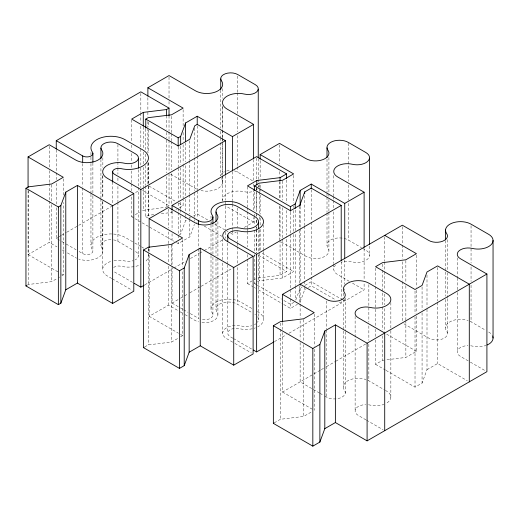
<?xml version="1.0" encoding="UTF-8"?>
<svg xmlns="http://www.w3.org/2000/svg" width="519" height="519" viewBox="0 0 519 519"><rect width="100%" height="100%" fill="white"/><g stroke="black" fill="none" stroke-linecap="round" stroke-linejoin="round"><path stroke-width="0.39" stroke-dasharray="2.6 1.95" d="M179.269 234.848L180.664 234.043L185.601 220.614L185.601 216.799M176.441 242.6L178.186 243.612L189.805 236.904L194.43 224.312M295.843 299.885L300.157 288.129L302.24 286.929M304.731 286.514L304.731 289.563L299.794 302.992L299.794 284.678M386.039 370.41L415.018 387.148L422.07 383.074L427.001 369.651L427.001 308.61M28.065 190.505L28.065 254.595L49.208 242.386L56.915 246.843M56.253 207.801L56.253 238.318L58.238 237.177M58.9 236.794L60.879 235.652M61.54 235.269L66.166 232.596M66.828 232.214L77.402 226.115M78.719 225.35L111.76 206.277M135.543 192.543L139.507 190.252M131.67 196.915L131.67 216.754L133.124 215.917M135.297 214.658L139.656 212.141M142.563 210.467L166.696 207.107M27.189 285.21L28.428 284.496L51.686 281.648L56.772 278.716M145.768 186.237L145.768 216.754L148.246 215.32L154.059 214.613M167.008 206.932L169.025 205.764L169.025 172.957M58.945 277.457L59.672 277.036M61.852 275.777L63.305 274.94L63.305 202.462M161.325 213.718L171.504 212.472L172.957 211.635M175.857 209.961L176.583 209.54M179.49 207.866L183.123 205.764L183.123 199.666M185.601 220.614L186.327 220.192M189.954 218.097L190.681 217.675M193.587 216.001L197.214 213.906L208.229 220.264M196.597 222.404L197.214 222.041M144.795 284.86L172.548 268.836M173.871 268.076L185.763 261.206M190.389 258.54L198.978 253.577M199.64 253.201L203.604 250.911M204.265 250.528L223.423 239.467M230.806 233.297L232.454 234.251L236.417 231.961M244.352 227.387L253.596 222.041L253.596 217.467M149.148 255.277L149.148 316.318L168.532 305.127L178.445 310.849M172.055 266.468L172.055 303.09L179.983 298.509M180.644 298.133L182.63 296.985M184.608 295.843L187.917 293.936M189.896 292.787L200.47 286.689M201.132 286.306L232.843 267.992M253.992 255.789L255.309 255.024M247.472 259.143L247.472 283.556L252.137 280.863M254.472 279.52L255.633 278.846M144.704 346.958L148.278 344.895L171.536 342.047L178.471 338.044M254.518 254.563L254.518 283.556L255.711 282.868M257.495 281.836L259.279 280.805L282.537 277.957L293.637 271.554L293.637 232.642M258.254 277.989L280.059 275.323L286.585 271.554L286.585 236.456M180.547 336.844L182.63 335.644L182.63 270.788M305.016 285.333L311.251 281.726L342.637 299.846M304.731 289.563L306.359 288.622M308.396 287.442L311.251 285.794L335.592 299.846M294.033 302.246L290.465 304.309L283.724 300.417M283.744 304.504L290.465 308.377L297.465 304.342M274.473 341.619L286.365 334.755M289.012 333.224L341.21 303.09L341.21 300.04M343.338 300.248L344.733 301.052L364.111 289.868L364.111 283.763M282.518 332.517L282.518 392.027L313.353 374.225M314.014 373.842L320.619 370.028M321.28 369.651L325.244 367.361M326.568 366.596L335.157 361.639M335.819 361.256L366.213 343.708M274.24 422.855L280.403 419.294L303.66 416.446L312.25 411.483M375.555 339.945L375.555 364.357L382.6 360.29L384.054 360.115M386.96 359.758L405.858 357.442L416.433 351.337L416.433 316.24M427.001 369.651L437.575 363.547L467.308 380.712M234.251 170.894A9.965 5.754 0 0 1 237.741 172.198L253.162 181.099M281.188 241.99L305.97 256.295A13.455 7.766 0 0 0 322.948 257.268A13.455 7.766 0 0 0 327.924 247.842A12.456 7.195 0 0 1 332.536 239.123A12.456 7.195 0 0 1 348.255 240.018L361.471 247.647M362.573 248.283L365.876 250.19A12.456 7.195 0 0 1 367.433 259.266A12.456 7.195 0 0 1 352.323 261.933A13.455 7.766 0 0 0 341.054 262.205M470.169 321.365A14.954 8.635 0 0 1 471.051 321.838L485.369 330.103M170.673 174.17L195.455 188.475A15.946 9.206 0 0 0 197.428 189.441M253.596 222.041L227.166 206.783A15.946 9.206 0 0 1 225.493 205.641M349.248 281.285L337.681 274.609A13.455 7.766 0 0 1 335.443 265.339M352.55 283.192L364.111 289.868M403.983 323.811L428.765 338.116A10.964 6.332 0 0 0 442.597 338.907A10.964 6.332 0 0 0 446.658 331.226A14.954 8.635 0 0 1 450.719 321.404A14.954 8.635 0 0 1 468.144 320.528M468.19 360.874L460.483 356.423A10.964 6.332 0 0 1 458.043 349.611A10.964 6.332 0 0 1 467.911 345.622M470.389 362.145L485.259 370.728M148.979 186.055L175.96 201.632M178.718 203.221L183.123 205.764M210.98 221.853L212.083 222.489M214.834 224.078L224.746 229.8M226.952 231.072L228.049 231.708M262.251 253.434L293.637 271.554M258.507 255.342L286.585 271.554M339.335 302.006L341.21 303.09M142.595 190.505L169.025 205.764M204.265 226.115L221.885 236.288M386.694 334.171L416.433 351.337M145.768 216.754L147.792 217.922M254.518 283.556L256.762 284.853M257.327 285.178L281.473 299.126M247.472 283.556L252.844 286.663M254.187 287.435L255.53 288.214M258.215 289.764L282.401 303.725M131.67 216.754L133.993 218.097M135.161 218.765L140.39 221.788M142.135 222.794L149.115 226.822M149.693 227.16L174.118 241.257M375.555 364.357L385.416 370.053M251.786 308.429L240.777 302.071A17.445 10.069 0 0 0 218.765 300.812A17.445 10.069 0 0 0 212.31 313.028A8.473 4.892 0 0 1 210.545 318.303A8.473 4.892 0 0 1 201.45 319.457M257.294 311.608L258.397 312.243A17.445 10.069 0 0 1 257.768 326.834M132.682 241.75L124.975 237.3A19.936 11.509 0 0 0 99.823 235.866A19.936 11.509 0 0 0 92.447 249.821A5.981 3.451 0 0 1 90.235 254.012A5.981 3.451 0 0 1 82.683 253.577L77.733 250.716M134.888 243.022L140.39 246.207M141.492 246.843L142.595 247.479A19.936 11.509 0 0 1 143.679 248.153M201.962 322.52A13.455 7.766 0 0 0 214.905 319.801A13.455 7.766 0 0 0 216.923 311.932A12.456 7.195 0 0 1 221.529 303.206A12.456 7.195 0 0 1 237.248 304.108L251.566 312.373M367.971 380.369A14.954 8.635 0 0 1 368.853 380.842L384.274 389.743M385.377 390.379L386.473 391.015A14.954 8.635 0 0 1 385.941 403.516M113.603 239.908A9.965 5.754 0 0 1 117.923 241.374L132.241 249.639M172.055 303.09L178.666 306.904M180.314 307.858L183.071 309.447M183.622 309.765L188.027 312.308M190.226 313.58L198.485 318.348A8.473 4.892 0 0 0 198.985 318.614M232.953 338.252L230.202 336.662A8.473 4.892 0 0 1 229.145 330.486A8.473 4.892 0 0 1 239.421 328.676A17.445 10.069 0 0 0 255.367 327.885M233.505 338.57L251.676 349.06M56.253 238.318L57.356 238.954M57.907 239.272L59.562 240.226M61.761 241.497L64.518 243.087M66.166 244.04L76.079 249.762M132.572 282.381L114.401 271.891A5.981 3.451 0 0 1 113.499 271.216M180.093 311.802L182.85 313.392M185.049 314.663L188.358 316.571M190.006 317.524L194.962 320.385A13.455 7.766 0 0 0 198.595 321.877M232.733 342.19L226.68 338.693A13.455 7.766 0 0 1 224.999 328.89A13.455 7.766 0 0 1 241.316 326.016A12.456 7.195 0 0 0 251.754 325.763M234.938 343.461L251.456 352.998M311.698 388.53L300.138 381.854L300.138 340.659M313.353 389.484L319.412 392.98M319.964 393.298L323.266 395.206M324.913 396.159L326.568 397.113A10.964 6.332 0 0 0 340.406 397.904A10.964 6.332 0 0 0 344.46 390.23A14.954 8.635 0 0 1 348.521 380.408A14.954 8.635 0 0 1 365.947 379.532M365.992 419.877L358.285 415.427A10.964 6.332 0 0 1 355.846 408.615A10.964 6.332 0 0 1 365.713 404.625M366.544 420.195L383.061 429.732M62.423 250.022L64.077 250.975M67.379 252.883L75.638 257.651A15.946 9.206 0 0 0 76.578 258.151M111.76 278.502L107.355 275.959A15.946 9.206 0 0 1 111.345 261.258M112.312 278.82L132.131 290.264M282.518 392.027L312.25 409.193M149.148 316.318L178.445 333.224M180.534 334.437L182.63 335.644M28.065 254.595L58.349 272.079M61.651 273.987L63.305 274.94M471.051 225.7L471.051 247.063M471.051 248.595L471.051 263.088M471.051 266.902L471.051 281.402M471.051 285.216L471.051 321.838M457.304 257.82L457.304 277.191M457.304 277.996L457.304 291.717M457.304 292.528L457.304 351.447M447.462 239.648L447.462 269.51M447.462 272.741L447.462 297.757M447.462 298.568L447.462 333.269M445.536 240.518L445.536 271.19M445.536 271.995L445.536 296.206M445.536 299.437L445.536 327.684M437.575 267.408L437.575 300.981M437.575 302.506L437.575 363.547M427.001 275.044L427.001 307.086M422.07 286.942L422.07 309.83M422.07 312.886L422.07 383.074M416.433 255.205L416.433 287.247M416.433 290.303L416.433 313.191M415.018 291.01L415.018 313.904M415.018 316.953L415.018 387.148M405.858 260.544L405.858 282.673M405.858 285.722L405.858 320.054M405.858 320.82L405.858 357.442M402.335 226.719L402.335 243.508M402.335 245.033L402.335 258.767M402.335 261.816L402.335 280.13M402.335 281.655L402.335 322.091M390.852 302.603L390.852 330.272M390.852 330.85L390.852 397.262M384.715 236.891L384.715 261.31M384.715 262.069L384.715 271.229M384.715 271.988L384.715 290.303M384.715 294.117L384.715 304.796M384.715 308.61L384.715 331.498M382.6 264.158L382.6 268.732M382.6 270.263L382.6 305.354M382.6 306.885L382.6 329.773M382.6 335.877L382.6 360.29M375.555 268.226L375.555 285.009M375.555 286.533L375.555 326.211M375.555 329.26L375.555 336.889M369.483 246.162L369.483 255.848M368.853 284.704L368.853 306.067M368.853 307.592L368.853 322.091M368.853 325.906L368.853 340.399M368.853 344.214L368.853 380.842M364.111 248.666L364.111 279.949M355.126 316.337L355.126 411.573M348.255 143.121L348.255 181.267M348.255 185.088L348.255 200.347M348.255 203.396L348.255 240.018M345.265 297.841L345.245 331.044M345.245 331.855L345.245 393.194M344.733 259.857L344.733 284.269M344.733 288.849L344.733 290.374M344.733 298.769L344.733 301.052M343.338 293.066L343.331 296.537M343.338 299.521L343.338 330.188M343.338 330.999L343.331 386.934M341.21 261.887L341.21 299.275M333.743 175.565L333.743 195.741M333.743 196.545L333.743 199.776M333.743 200.581L333.743 207.847M333.743 211.882L333.743 263.535M333.743 264.346L333.743 269.186M328.916 157.536L328.916 193.049M328.916 193.859L328.916 196.279M328.916 199.504L328.916 211.616M328.916 212.42L328.916 250.353M327.009 159.158L327.009 192.251M327.009 193.055L327.009 196.286M327.009 197.097L327.009 212.427M327.009 213.238L327.009 245.519M326.568 300.981L326.568 329.208M326.568 329.974L326.568 397.113M314.235 314.209L314.235 346.251M314.235 349.3L314.235 410.341M311.251 189.662L311.251 220.945M311.251 222.216L311.251 276.64M311.251 277.152L311.251 285.794M304.731 195.721L304.731 225.473M304.731 226.239L304.731 280.409M304.731 281.168L304.731 285.748M303.66 319.548L303.66 341.671M303.66 344.726L303.66 416.446M300.157 206.497L300.157 227.095M300.157 228.62L300.157 282.031M300.157 283.556L300.138 302.506M300.138 304.037L300.138 317.764M300.138 320.82L300.138 339.128M299.794 206.095L299.794 227.458M299.794 230.507L299.794 283.153M295.227 210.007L295.227 230.605M295.227 234.419L295.227 285.541M295.227 286.3L295.227 300.034M293.637 175.422L293.637 202.89M293.637 205.939L293.637 207.464M293.637 210.519L293.637 231.883M290.465 212.245L290.465 233.608M290.465 235.133L290.465 289.051M290.465 289.816L290.465 297.445M290.465 298.97L290.465 308.377M286.585 179.996L286.585 202.89M286.585 210.519L286.585 234.932M282.537 181.06L282.537 200.139M282.537 207.769L282.537 238.286M282.537 239.051L282.537 277.957M282.518 322.597L282.518 329.468M280.403 323.155L280.403 327.736M280.403 329.26L280.403 419.294M280.059 181.475L280.059 199.024M280.059 206.653L280.059 238.701M280.059 240.226L280.059 275.323M279.54 144.905L279.54 163.978M279.54 171.607L279.54 176.181M279.54 181.527L279.54 198.31M279.54 205.939L279.54 240.271M263.503 224.844L263.503 250.671M263.503 251.475L263.503 319.269M260.155 160.669L260.155 178.984M260.155 185.082L260.155 188.138M260.155 188.903L260.155 191.187M260.155 195.001L260.155 214.081M260.155 217.896L260.155 225.525M260.155 229.34L260.155 250.703M259.279 184.673L259.279 187.729M259.279 189.253L259.279 191.543M259.279 192.302L259.279 213.666M259.279 216.721L259.279 219.771M259.279 229.69L259.279 251.812M259.279 252.578L259.279 280.805M258.481 230.352L258.481 251.332M258.481 254.563L258.481 319.938M258.248 158.645L258.248 178.828M258.248 179.632L258.248 182.052M258.248 185.283L258.248 186.898A9.965 5.754 0 0 0 258.105 185.361M256.801 186.613L256.801 190.428M256.801 192.718L256.801 211.032M256.801 214.847L256.801 216.371M256.801 220.186L256.801 223.235M256.801 227.05L256.801 228.581M256.801 229.34L256.801 252.993M256.633 158.126L256.633 179.49M256.633 187.884L256.633 190.175M256.633 190.934L256.633 211.531M256.633 213.062L256.633 216.112M256.633 219.926L256.633 223.741M256.633 226.797L256.633 228.321M256.633 229.846L256.633 252.734M254.518 192.004L254.518 210.312M254.518 214.126L254.518 215.657M254.518 216.417L254.518 224.811M254.518 230.151L254.518 251.514M253.596 159.482L253.596 180.846M253.596 183.895L253.596 188.475M253.596 189.234L253.596 209.838M247.472 186.658L247.472 207.263M247.472 208.022L247.472 210.312M247.472 211.836L247.472 227.86M247.472 228.626L247.472 230.916M247.472 231.675L247.472 246.934M247.472 254.563L247.472 258.378M237.741 76.066L237.741 92.084M237.741 92.849L237.741 113.447M237.741 117.262L237.741 131.761M237.741 135.576L237.741 166.093M237.741 166.858L237.741 172.198M237.248 207.976L237.248 227.05M237.248 231.623L237.248 242.308M237.248 243.067L237.248 246.123M237.248 246.882L237.248 263.671M237.248 267.486L237.248 304.108M232.454 171.685L232.454 200.678M232.454 201.443L232.454 203.733M232.454 204.492L232.454 227.387M232.454 228.146L232.454 229.67M232.454 230.436L232.454 234.251M227.75 243.223L227.75 264.21M227.75 265.014L227.75 332.815M225.408 175.759L225.408 200.172M225.408 201.696L225.408 229.93M225.408 232.214L225.408 238.318M222.735 238.844L222.735 259.831M222.735 263.055L222.735 333.276M222.67 88.613L222.67 98.299M222.67 107.174L222.67 129.776M222.67 130.58L222.67 137.846M222.67 138.651L222.67 141.071M222.67 141.882L222.67 174.968M222.67 175.779L222.67 182.234M222.502 105.928L222.502 129.335M222.502 130.139L222.502 137.405M222.502 138.216L222.502 140.636M222.502 143.86L222.502 175.338M222.502 176.149L222.502 200.36M220.744 90.235L220.744 128.174M220.744 131.398L220.744 137.048M220.744 137.859L220.744 141.895M220.744 142.699L220.744 175.792M217.909 221.626L217.909 257.139M217.909 257.943L217.909 314.443M216.001 223.248L216.001 255.53M216.001 258.76L216.001 309.609M212.933 224.214L212.933 254.076M212.933 257.301L212.933 314.611M211.006 216.079L211.006 218.499M211.006 221.73L211.006 224.15M211.006 224.954L211.006 254.823M211.006 255.627L211.006 308.896M198.485 225.265L198.485 248.153M198.485 248.919L198.485 318.348M197.214 125.909L197.214 155.921M197.214 156.427L197.214 189.999M197.214 191.018L197.214 218.227M194.735 128.102L194.735 156.336M194.735 157.86L194.735 190.668M194.735 192.958L194.735 217.37M194.735 219.66L194.735 221.185M189.805 140.772L189.805 159.846M189.805 160.605L189.805 194.177M189.805 194.943L189.805 214.016M189.805 217.065L189.805 218.59M189.805 219.355L189.805 236.904M185.601 142.79L185.601 161.863M185.601 165.678L185.601 196.195M185.601 199.251L185.601 212.219M185.601 214.509L185.601 216.034M183.123 109.632L183.123 125.656M183.123 132.52L183.123 141.681M183.123 144.73L183.123 163.044M183.123 164.568L183.123 198.135M182.63 239.512L182.63 266.974M180.664 146.3L180.664 164.607M180.664 167.663L180.664 198.946M180.664 201.995L180.664 208.865M180.664 209.624L180.664 212.68M180.664 215.729L180.664 234.043M178.186 146.715L178.186 166.807M178.186 168.331L178.186 200.373M178.186 203.176L178.186 207.243M178.186 208.515L178.186 211.564M178.186 212.582L178.186 234.452M178.186 235.217L178.186 239.032M178.186 242.081L178.186 243.612M172.055 211.531L172.055 229.846M172.055 233.66L172.055 242.055M172.055 243.58L172.055 265.702M171.504 116.34L171.504 133.124M171.504 133.889L171.504 140.753M171.504 141.518L171.504 169.745M171.504 173.56L171.504 204.084M171.504 210.948L171.504 212.472M171.536 245.15L171.536 264.988M171.536 268.803L171.536 342.047M169.025 77.078L169.025 98.441M169.025 101.497L169.025 106.071M169.025 115.737L169.025 130.996M169.025 132.014L169.025 139.643M169.025 140.409L169.025 172.198M168.532 208.988L168.532 228.068M168.532 231.883L168.532 262.4M168.532 266.215L168.532 305.127M166.547 115.64L166.547 129.374M166.547 132.429L166.547 137.769M166.547 140.059L166.547 172.866M166.547 176.681L166.547 207.198M149.148 249.172L149.148 251.462M148.434 162.687L148.434 185.289M148.434 186.094L148.434 218.376M148.434 248.244L148.434 251.468M148.246 122.237L148.246 126.818M148.246 129.867L148.246 152.761M148.246 162.681L148.246 183.278M148.246 186.327L148.246 215.32M148.278 248.763L148.278 251.812M148.278 253.343L148.278 344.895M147.883 97.682L147.883 110.651M147.883 112.175L147.883 116.756M147.883 121.329L147.883 127.434M147.883 128.199L147.883 152.612M147.883 163.297L147.883 183.895M145.768 129.01L145.768 149.615M145.768 154.188L145.768 161.818M145.768 165.632L145.768 185.471M143.283 126.883L143.283 148.246M143.283 152.061L143.283 164.27M143.283 167.319L143.283 187.158M143.283 187.923L143.283 210.046M140.831 93.355L140.831 112.428M140.831 113.194L140.831 122.348M140.831 126.162L140.831 148.291M140.831 149.05L140.831 165.074M140.831 168.13L140.831 187.962M138.437 169.713L138.437 186.658M138.437 187.469L138.437 256.068M131.67 119.857L131.67 141.985M131.67 145.035L131.67 149.615M131.67 153.429L131.67 161.818M131.67 164.873L131.67 167.922M131.67 170.978L131.67 183.181M131.67 183.947L131.67 190.81M117.923 144.477L117.923 161.26M117.923 162.025L117.923 167.365M117.923 168.13L117.923 174.228M117.923 178.043L117.923 182.623M117.923 186.438L117.923 201.696M117.923 202.462L117.923 241.374M112.668 182.007L112.668 204.603M102.853 157.782L102.853 167.468M102.853 175.539L102.853 198.141M102.853 201.372L102.853 251.41M102.684 175.909L102.684 198.511M102.684 201.735L102.684 269.536M100.926 159.411L100.926 198.154M100.926 198.959L100.926 245.772M92.888 162.966L92.888 195.248M92.888 196.052L92.888 250.937M90.955 152.281L90.955 156.316M90.955 157.127L90.955 162.778M90.955 163.582L90.955 193.444M90.955 194.255L90.955 245.098M82.683 163.55L82.683 186.438M82.683 187.962L82.683 253.577M63.305 178.808L63.305 195.592M56.253 149.816L56.253 171.179M56.253 172.704L56.253 179.574M56.253 183.389L56.253 203.986M51.686 184.751L51.686 201.534M51.686 204.59L51.686 281.648M49.208 146.254L49.208 167.618M49.208 170.673L49.208 182.876M49.208 183.642L49.208 199.666M49.208 201.19L49.208 242.386M28.428 190.655L28.428 284.496M257.696 316.798A12.456 7.195 0 0 1 257.411 322.331M255.841 323.824A12.456 7.195 0 0 1 254.42 324.699M254.868 314.28A12.456 7.195 0 0 1 255.549 314.702M368.516 404.781A10.964 6.332 0 0 1 370.209 405.099A14.954 8.635 0 0 0 383.878 404.418M470.707 345.784A10.964 6.332 0 0 1 472.407 346.095A14.954 8.635 0 0 0 486.076 345.414M488.671 332.011A14.954 8.635 0 0 1 492.479 335.754M110.969 239.687A9.965 5.754 0 0 0 101.659 247.634A15.946 9.206 0 0 1 97.325 258.112A15.946 9.206 0 0 1 78.739 259.046M113.979 260.642A15.946 9.206 0 0 1 124.703 260.934A9.965 5.754 0 0 0 133.052 260.733M135.543 251.546A9.965 5.754 0 0 1 135.187 259.883M220.796 175.591A9.965 5.754 0 0 1 224.519 171.75M226.582 171.023A9.965 5.754 0 0 1 230.786 170.511M221.477 178.458A15.946 9.206 0 0 1 218.149 188.391A15.946 9.206 0 0 1 201.035 190.564M222.573 201.184A15.946 9.206 0 0 1 244.52 191.758A9.965 5.754 0 0 0 253.629 191.303M257.392 188.812A9.965 5.754 0 0 1 256.139 190.006M113.655 267.532A5.981 3.451 0 0 1 120.908 266.253A19.936 11.509 0 0 0 140.558 264.774M148.337 254.479A19.936 11.509 0 0 1 145.086 261.998"/><path stroke-width="0.78" d="M60.853 303.213L60.853 205.556L65.783 192.127L77.402 185.419L112.642 205.764L133.785 193.561L133.785 291.217L112.642 303.427L77.402 283.082L65.783 289.79L60.853 303.213L58.368 304.647L25.95 285.93L25.95 188.267L28.428 186.84L51.686 183.992L63.305 177.284L28.065 156.939L28.065 187.456M180.664 144.775L180.664 136.38L185.601 122.951L197.214 116.243L232.454 136.588L253.596 124.385L253.596 158.717M184.219 365.648L184.219 267.992L189.156 254.563L200.25 248.153L233.725 267.486L253.11 256.295L253.11 353.952L233.725 365.142L200.25 345.816L189.156 352.219L184.219 365.648L179.457 368.399L143.51 347.646L143.51 249.989L148.278 247.239L171.536 244.391L182.63 237.981L149.148 218.655L149.148 247.647M295.227 208.476L295.227 203.902L300.157 190.473L311.251 184.07L344.733 203.396L364.111 192.205L364.111 247.141M341.21 260.363L341.21 205.433L311.251 188.138L304.731 191.907L299.794 205.329L290.465 210.72L247.472 185.899L256.801 180.508L280.059 177.66L286.585 173.897L286.585 178.471M319.873 442.078L319.873 344.421L324.803 330.992L335.378 324.888L367.095 343.195L486.913 274.026L486.913 371.682L367.095 440.858L335.378 422.55L324.803 428.649L319.873 442.078L312.827 446.145L273.357 423.361L273.357 325.698L280.403 321.631L303.66 318.783L314.235 312.678L282.518 294.37L282.518 321.838M28.065 156.939L49.208 144.73L75.638 159.988A15.946 9.206 0 0 0 95.762 161.137A15.946 9.206 0 0 0 101.659 149.972A9.965 5.754 0 0 1 105.351 142.991A9.965 5.754 0 0 1 117.923 143.711L135.543 153.883A9.965 5.754 0 0 1 136.789 161.143A9.965 5.754 0 0 1 124.703 163.277A15.946 9.206 0 0 0 105.363 166.683A15.946 9.206 0 0 0 107.355 178.302L133.785 193.561M56.253 149.05L56.253 140.662L140.831 91.831L169.025 108.108L169.025 115.737M147.883 96.151L147.883 87.763L169.025 75.553L195.455 90.812A15.946 9.206 0 0 0 215.58 91.967A15.946 9.206 0 0 0 221.477 80.795A9.965 5.754 0 0 1 225.162 73.821A9.965 5.754 0 0 1 237.741 74.535L255.361 84.707A9.965 5.754 0 0 1 256.607 91.973A9.965 5.754 0 0 1 244.52 94.101A15.946 9.206 0 0 0 225.175 97.507A15.946 9.206 0 0 0 227.166 109.126L253.596 124.385M169.025 108.108L166.547 109.541L143.283 112.389L131.67 119.091L178.186 145.949L189.805 139.241L194.735 125.812L197.214 124.385L225.408 140.662L225.408 174.994M145.768 128.251L145.768 119.091L148.246 117.664L171.504 114.816L183.123 108.108L147.883 87.763M25.95 188.267L58.368 206.984L60.853 205.556M145.768 119.091L178.186 137.814L180.664 136.38M56.253 140.662L82.683 155.921A5.981 3.451 0 0 0 90.235 156.349A5.981 3.451 0 0 0 92.447 152.164A19.936 11.509 0 0 1 99.823 138.203A19.936 11.509 0 0 1 124.975 139.643L142.595 149.816A19.936 11.509 0 0 1 145.086 164.335A19.936 11.509 0 0 1 120.908 168.597A5.981 3.451 0 0 0 113.655 169.875A5.981 3.451 0 0 0 114.401 174.228L140.831 189.487L225.408 140.662M25.95 285.93L26.573 285.573M149.148 218.655L168.532 207.464L194.962 222.722A13.455 7.766 0 0 0 211.94 223.695A13.455 7.766 0 0 0 216.923 214.276A12.456 7.195 0 0 1 221.529 205.55A12.456 7.195 0 0 1 237.248 206.445L254.868 216.618A12.456 7.195 0 0 1 256.425 225.694A12.456 7.195 0 0 1 241.316 228.36A13.455 7.766 0 0 0 224.999 231.234A13.455 7.766 0 0 0 226.68 241.037L253.11 256.295M172.055 210.007L172.055 205.433L256.633 156.602L286.585 173.897M260.155 159.145L260.155 154.565L279.54 143.374L305.97 158.632A13.455 7.766 0 0 0 322.948 159.605A13.455 7.766 0 0 0 327.924 150.186A12.456 7.195 0 0 1 332.536 141.46A12.456 7.195 0 0 1 348.255 142.362L365.876 152.534A12.456 7.195 0 0 1 367.433 161.61A12.456 7.195 0 0 1 352.323 164.27A13.455 7.766 0 0 0 336.001 167.144A13.455 7.766 0 0 0 337.681 176.947L364.111 192.205M254.518 190.479L254.518 185.899L259.279 183.149L282.537 180.301L293.637 173.897L260.155 154.565M134.226 283.335L140.831 287.15L144.133 285.242M143.51 249.989L179.457 270.736L184.219 267.992M254.518 185.899L290.465 206.653L295.227 203.902M172.055 205.433L198.485 220.692A8.473 4.892 0 0 0 209.176 221.302A8.473 4.892 0 0 0 212.31 215.366A17.445 10.069 0 0 1 218.765 203.156A17.445 10.069 0 0 1 240.777 204.415L258.397 214.587A17.445 10.069 0 0 1 260.57 227.29A17.445 10.069 0 0 1 239.421 231.02A8.473 4.892 0 0 0 229.145 232.83A8.473 4.892 0 0 0 230.202 239L256.633 254.258L341.21 205.433M143.51 347.646L144.107 347.302M282.518 294.37L402.335 225.194L428.765 240.453A10.964 6.332 0 0 0 442.597 241.244A10.964 6.332 0 0 0 446.658 233.569A14.954 8.635 0 0 1 452.185 223.099A14.954 8.635 0 0 1 471.051 224.176L488.671 234.348A14.954 8.635 0 0 1 490.539 245.24A14.954 8.635 0 0 1 472.407 248.432A10.964 6.332 0 0 0 459.107 250.774A10.964 6.332 0 0 0 460.483 258.767L486.913 274.026M253.33 350.014L256.633 351.921L273.811 342.002M273.357 325.698L312.827 348.489L319.873 344.421M273.357 423.361L273.798 423.108M384.715 235.367L416.433 253.681L405.858 259.779L382.6 262.627L375.555 266.701L415.018 289.485L422.07 285.418L427.001 271.988L437.575 265.884L469.293 284.198L469.293 381.854M300.138 284.198L326.568 299.457A10.964 6.332 0 0 0 340.406 300.248A10.964 6.332 0 0 0 344.46 292.567A14.954 8.635 0 0 1 349.988 282.102A14.954 8.635 0 0 1 368.853 283.179L386.473 293.352A14.954 8.635 0 0 1 388.342 304.244A14.954 8.635 0 0 1 370.209 307.436A10.964 6.332 0 0 0 356.916 309.778A10.964 6.332 0 0 0 358.285 317.764L384.715 333.023L384.715 430.686M493.05 240.375L493.05 338.031M445.536 230.027L445.536 239.713M369.483 158.191L369.483 244.553M367.095 343.195L367.095 440.858M344.733 203.396L344.733 258.332M335.378 324.888L335.378 422.55M327.009 147.863L327.009 157.542M324.803 330.992L324.803 428.649M312.827 348.489L312.827 446.145M311.251 184.07L311.251 188.644M304.731 191.907L304.731 193.431M300.157 190.473L300.157 205.732M290.465 206.653L290.465 211.227M280.059 177.66L280.059 180.716M258.481 222.281L258.481 228.736M258.248 89.236L258.248 157.841M256.801 180.508L256.801 185.088M256.633 254.258L256.633 351.921M233.725 267.486L233.725 365.142M232.454 136.588L232.454 170.926M227.75 235.152L227.75 241.607M220.744 78.94L220.744 89.43M216.001 211.947L216.001 221.632M212.933 216.948L212.933 223.404M200.25 248.153L200.25 345.816M198.485 220.692L198.485 224.506M197.214 116.243L197.214 124.638M189.156 254.563L189.156 352.219M185.601 122.951L185.601 141.265M179.457 270.736L179.457 368.399M178.186 137.814L178.186 146.202M166.547 109.541L166.547 115.64M143.283 112.389L143.283 126.123M140.831 189.487L140.831 287.15M138.437 158.412L138.437 168.098M112.668 171.517L112.668 182.007M112.642 205.764L112.642 303.427M100.926 148.11L100.926 158.606M92.888 153.28L92.888 162.155M82.683 155.921L82.683 162.025M77.402 185.419L77.402 283.082M65.783 192.127L65.783 289.79M58.368 206.984L58.368 304.647M492.784 336.5A14.954 8.635 0 0 1 487.146 344.986"/></g></svg>
